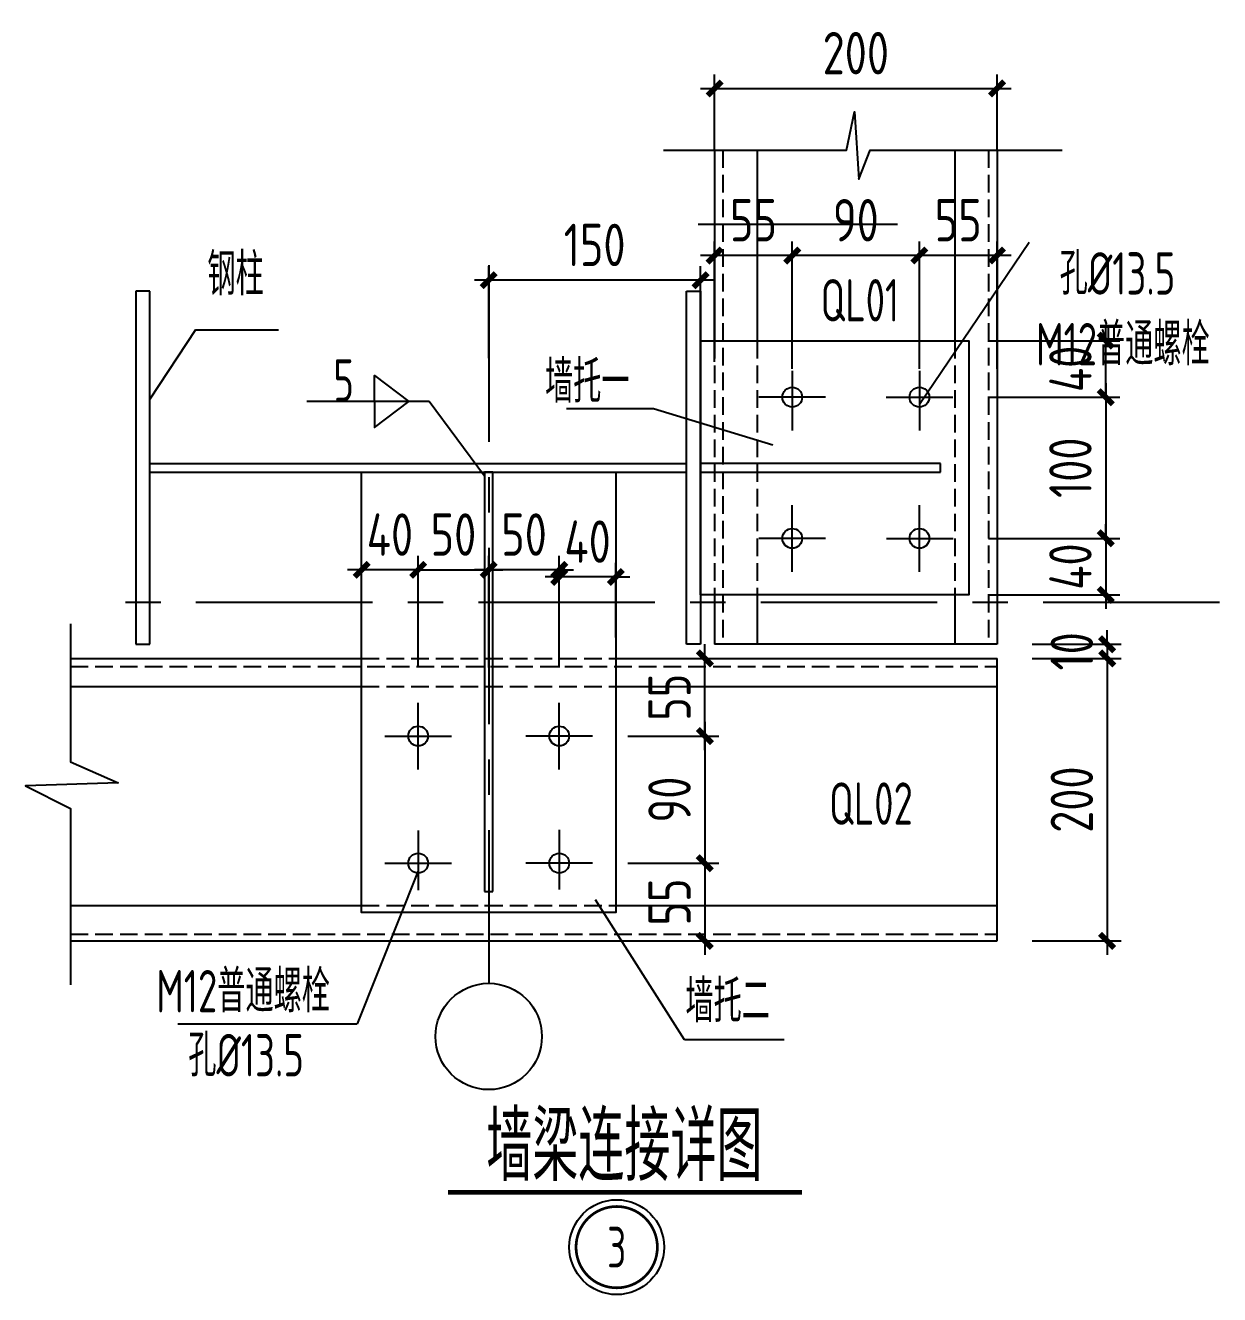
# Model space of a CAD drawing. Extents: x -33967 to 1773478, y -1022458 to -784650.
# Drawn here: x 1468357 to 1485273, y -974803 to -956827 of the extents above; entities that cross this region are included whole.
import ezdxf
from ezdxf.enums import TextEntityAlignment as Align

# ---------------------------------------------------------------- set-up
doc = ezdxf.new("R2010")
doc.units = 0
doc.header["$LTSCALE"] = 1000
doc.header["$MEASUREMENT"] = 0
for name, pattern in [('CENTERX2', [4, 2.5, -0.5, 0.5, -0.5]), ('CONTINOUS', [0]), ('DASH', [0.35, 0.25, -0.1]), ('DASHED', [0.75, 0.5, -0.25])]:
    doc.linetypes.add(name, pattern=pattern)
for name, color, linetype in [('4', 4, 'CONTINOUS'), ('AXIS', 3, 'Continuous'), ('BEAM', 4, 'Continuous'), ('PUB_TEXT', 7, 'Continuous'), ('PZ', 202, 'Continuous'), ('THIN', 7, 'Continuous'), ('文字', 7, 'Continuous'), ('板', 243, 'Continuous'), ('框线', 252, 'Continuous')]:
    doc.layers.add(name, color=color, linetype=linetype)
doc.styles.add('TSSD_Dimension', font='Tssdeng.shx', dxfattribs={"width": 0.8, "bigfont": 'hztxt.shx'})
doc.styles.add('TSSD_Num', font='Tssdeng.shx', dxfattribs={"width": 0.7, "bigfont": 'hztxt.shx'})
doc.styles.add('标准字体', font='tssdeng.shx', dxfattribs={"width": 0.7, "bigfont": 'tssdchn.shx'})
doc.dimstyles.new('TSSD_10_100', dxfattribs={"dimtxt": 300, "dimasz": 100, "dimexe": 100, "dimexo": 250, "dimgap": 100, "dimtad": 1, "dimdec": 0, "dimlfac": 0.1, "dimzin": 0, "dimdsep": 46, "dimtxsty": 'TSSD_Dimension', "dimblk": 'ARCHTICK', "dimblk1": 'ARCHTICK', "dimblk2": 'ARCHTICK', "dimcen": 0, "dimdle": 100, "dimclrt": 7, "dimadec": 0, "dimazin": 0, "dimtfac": 1, "dimtdec": 0, "dimtix": 1, "dimtmove": 2, "dimatfit": 3, "dimfxl": 1, "dimtolj": 1, "dimtzin": 0, "dimarcsym": 0})
doc.dimstyles.new('TSSD_20_200', dxfattribs={"dimtxt": 600, "dimasz": 200, "dimexe": 200, "dimexo": 500, "dimgap": 200, "dimtad": 1, "dimdec": 0, "dimlfac": 0.05, "dimzin": 0, "dimdsep": 46, "dimtxsty": 'TSSD_Dimension', "dimblk": 'ARCHTICK', "dimblk1": 'ARCHTICK', "dimblk2": 'ARCHTICK', "dimcen": 0, "dimdle": 200, "dimclrt": 7, "dimadec": 0, "dimazin": 0, "dimtfac": 1, "dimtdec": 0, "dimtix": 1, "dimtmove": 2, "dimatfit": 3, "dimfxl": 1, "dimtolj": 1, "dimtzin": 0, "dimarcsym": 0})

# ---------------------------------------------------------------- blocks, each defined once
blk = doc.blocks.new('_ArchTick')
at = {"color": 0, "linetype": 'ByBlock', "const_width": 0.4}
blk.add_lwpolyline([(-0.5, -0.5), (0.5, 0.5)], dxfattribs=at)
blk = doc.blocks.new('ts_idx2')
at = {"color": 0, "linetype": 'ByBlock', "lineweight": -2, "const_width": 0.0333}
blk.add_lwpolyline([(-0.5, 0, 1), (0.5, 0, 1)], format="xyb", close=True, dxfattribs=at)
at = {"color": 0, "linetype": 'ByBlock', "lineweight": -2}
blk.add_circle((0, 0), 0.583, dxfattribs=at)
at = {"color": 0, "linetype": 'ByBlock', "lineweight": -2, "style": 'TSSD_Num', "width": 0.7}
blk.add_attdef('A', text='', height=0.5, dxfattribs=at).set_placement((0, 0), align=Align.MIDDLE_CENTER)
blk = doc.blocks.new('*D1828')
at = {"layer": 'AXIS', "color": 0, "linetype": 'ByBlock', "lineweight": -2, "transparency": 16777216}
for p, q in [((1475919, -965459), (1475919, -964438)), ((1476720, -965495), (1476720, -964438)), ((1475919, -964638), (1475719, -964638)), ((1476720, -964638), (1475919, -964638)), ((1476720, -964638), (1476920, -964638))]:
    blk.add_line(p, q, dxfattribs=at)
at = {"layer": 'Defpoints', "color": 0, "linetype": 'ByBlock', "transparency": 16777216}
for p in [(1475919, -964638), (1475919, -965959), (1476720, -965995)]:
    blk.add_point(p, dxfattribs=at)
at = {"layer": 'AXIS', "color": 0, "linetype": 'ByBlock', "lineweight": -2, "transparency": 16777216, "xscale": 200, "yscale": 200, "zscale": 200}
blk.add_blockref('_ArchTick', (1475919, -964638), dxfattribs=at)
at = {"layer": 'AXIS', "color": 0, "linetype": 'ByBlock', "lineweight": -2, "transparency": 16777216, "xscale": 200, "yscale": 200, "zscale": 200, "rotation": 180}
blk.add_blockref('_ArchTick', (1476720, -964638), dxfattribs=at)
at = {"layer": 'AXIS', "color": 7, "linetype": 'ByBlock', "transparency": 16777216, "insert": (1476320, -964138), "char_height": 600, "attachment_point": 5, "style": 'TSSD_Dimension'}
blk.add_mtext('\\A1;40', dxfattribs=at)
blk = doc.blocks.new('*D1829')
at = {"layer": 'AXIS', "color": 0, "linetype": 'ByBlock', "lineweight": -2, "transparency": 16777216}
for p, q in [((1474920, -965920), (1474920, -964338)), ((1475919, -965920), (1475919, -964338)), ((1474920, -964538), (1474720, -964538)), ((1475919, -964538), (1474920, -964538)), ((1475919, -964538), (1476119, -964538))]:
    blk.add_line(p, q, dxfattribs=at)
at = {"layer": 'Defpoints', "color": 0, "linetype": 'ByBlock', "transparency": 16777216}
for p in [(1474920, -964538), (1474920, -966420), (1475919, -966420)]:
    blk.add_point(p, dxfattribs=at)
at = {"layer": 'AXIS', "color": 0, "linetype": 'ByBlock', "lineweight": -2, "transparency": 16777216, "xscale": 200, "yscale": 200, "zscale": 200}
blk.add_blockref('_ArchTick', (1474920, -964538), dxfattribs=at)
at = {"layer": 'AXIS', "color": 0, "linetype": 'ByBlock', "lineweight": -2, "transparency": 16777216, "xscale": 200, "yscale": 200, "zscale": 200, "rotation": 180}
blk.add_blockref('_ArchTick', (1475919, -964538), dxfattribs=at)
at = {"layer": 'AXIS', "color": 7, "linetype": 'ByBlock', "transparency": 16777216, "insert": (1475420, -964038), "char_height": 600, "attachment_point": 5, "style": 'TSSD_Dimension'}
blk.add_mtext('\\A1;50', dxfattribs=at)
blk = doc.blocks.new('*D1830')
at = {"layer": 'AXIS', "color": 0, "linetype": 'ByBlock', "lineweight": -2, "transparency": 16777216}
for p, q in [((1473920, -965920), (1473920, -964338)), ((1474920, -965920), (1474920, -964338)), ((1473920, -964538), (1473720, -964538)), ((1473920, -964538), (1474920, -964538)), ((1474920, -964538), (1475120, -964538))]:
    blk.add_line(p, q, dxfattribs=at)
at = {"layer": 'Defpoints', "color": 0, "linetype": 'ByBlock', "transparency": 16777216}
for p in [(1474920, -964538), (1473920, -966420), (1474920, -966420)]:
    blk.add_point(p, dxfattribs=at)
at = {"layer": 'AXIS', "color": 0, "linetype": 'ByBlock', "lineweight": -2, "transparency": 16777216, "xscale": 200, "yscale": 200, "zscale": 200}
blk.add_blockref('_ArchTick', (1473920, -964538), dxfattribs=at)
at = {"layer": 'AXIS', "color": 0, "linetype": 'ByBlock', "lineweight": -2, "transparency": 16777216, "xscale": 200, "yscale": 200, "zscale": 200, "rotation": 180}
blk.add_blockref('_ArchTick', (1474920, -964538), dxfattribs=at)
at = {"layer": 'AXIS', "color": 7, "linetype": 'ByBlock', "transparency": 16777216, "insert": (1474420, -964038), "char_height": 600, "attachment_point": 5, "style": 'TSSD_Dimension'}
blk.add_mtext('\\A1;50', dxfattribs=at)
blk = doc.blocks.new('*D1831')
at = {"layer": 'AXIS', "color": 0, "linetype": 'ByBlock', "lineweight": -2, "transparency": 16777216}
for p, q in [((1473120, -965920), (1473120, -964338)), ((1473920, -965920), (1473920, -964338)), ((1473120, -964538), (1472920, -964538)), ((1473920, -964538), (1473120, -964538)), ((1473920, -964538), (1474120, -964538))]:
    blk.add_line(p, q, dxfattribs=at)
at = {"layer": 'Defpoints', "color": 0, "linetype": 'ByBlock', "transparency": 16777216}
for p in [(1473120, -964538), (1473120, -966420), (1473920, -966420)]:
    blk.add_point(p, dxfattribs=at)
at = {"layer": 'AXIS', "color": 0, "linetype": 'ByBlock', "lineweight": -2, "transparency": 16777216, "xscale": 200, "yscale": 200, "zscale": 200}
blk.add_blockref('_ArchTick', (1473120, -964538), dxfattribs=at)
at = {"layer": 'AXIS', "color": 0, "linetype": 'ByBlock', "lineweight": -2, "transparency": 16777216, "xscale": 200, "yscale": 200, "zscale": 200, "rotation": 180}
blk.add_blockref('_ArchTick', (1473920, -964538), dxfattribs=at)
at = {"layer": 'AXIS', "color": 7, "linetype": 'ByBlock', "transparency": 16777216, "insert": (1473520, -964038), "char_height": 600, "attachment_point": 5, "style": 'TSSD_Dimension'}
blk.add_mtext('\\A1;40', dxfattribs=at)
blk = doc.blocks.new('*D1832')
at = {"layer": 'AXIS', "color": 0, "linetype": 'ByBlock', "lineweight": -2, "transparency": 16777216}
for p, q in [((1477981, -968492), (1477981, -969992)), ((1476891, -968692), (1478181, -968692)), ((1476891, -969792), (1478181, -969792))]:
    blk.add_line(p, q, dxfattribs=at)
at = {"layer": 'Defpoints', "color": 0, "linetype": 'ByBlock', "transparency": 16777216}
for p in [(1476391, -968692), (1476391, -969792), (1477981, -969792)]:
    blk.add_point(p, dxfattribs=at)
at = {"layer": 'AXIS', "color": 0, "linetype": 'ByBlock', "lineweight": -2, "transparency": 16777216, "xscale": 200, "yscale": 200, "zscale": 200}
for p, rotation in [((1477981, -968692), 90), ((1477981, -969792), 270)]:
    blk.add_blockref('_ArchTick', p, dxfattribs=dict(at, rotation=rotation))
at = {"layer": 'AXIS', "color": 7, "linetype": 'ByBlock', "transparency": 16777216, "insert": (1477481, -969242), "char_height": 600, "attachment_point": 5, "rotation": 90, "style": 'TSSD_Dimension'}
blk.add_mtext('\\A1;55', dxfattribs=at)
blk = doc.blocks.new('*D1833')
at = {"layer": 'AXIS', "color": 0, "linetype": 'ByBlock', "lineweight": -2, "transparency": 16777216}
for p, q in [((1477981, -966692), (1477981, -968892)), ((1476891, -966892), (1478181, -966892)), ((1476891, -968692), (1478181, -968692))]:
    blk.add_line(p, q, dxfattribs=at)
at = {"layer": 'Defpoints', "color": 0, "linetype": 'ByBlock', "transparency": 16777216}
for p in [(1476391, -966892), (1476391, -968692), (1477981, -968692)]:
    blk.add_point(p, dxfattribs=at)
at = {"layer": 'AXIS', "color": 0, "linetype": 'ByBlock', "lineweight": -2, "transparency": 16777216, "xscale": 200, "yscale": 200, "zscale": 200}
for p, rotation in [((1477981, -966892), 90), ((1477981, -968692), 270)]:
    blk.add_blockref('_ArchTick', p, dxfattribs=dict(at, rotation=rotation))
at = {"layer": 'AXIS', "color": 7, "linetype": 'ByBlock', "transparency": 16777216, "insert": (1477481, -967792), "char_height": 600, "attachment_point": 5, "rotation": 90, "style": 'TSSD_Dimension'}
blk.add_mtext('\\A1;90', dxfattribs=at)
blk = doc.blocks.new('*D1834')
at = {"layer": 'AXIS', "color": 0, "linetype": 'ByBlock', "lineweight": -2, "transparency": 16777216}
for p, q in [((1477981, -967092), (1477981, -965592)), ((1476891, -965792), (1478181, -965792)), ((1476891, -966892), (1478181, -966892))]:
    blk.add_line(p, q, dxfattribs=at)
at = {"layer": 'Defpoints', "color": 0, "linetype": 'ByBlock', "transparency": 16777216}
for p in [(1476391, -965792), (1477981, -965792), (1476391, -966892)]:
    blk.add_point(p, dxfattribs=at)
at = {"layer": 'AXIS', "color": 0, "linetype": 'ByBlock', "lineweight": -2, "transparency": 16777216, "xscale": 200, "yscale": 200, "zscale": 200}
for p, rotation in [((1477981, -965792), 90), ((1477981, -966892), 270)]:
    blk.add_blockref('_ArchTick', p, dxfattribs=dict(at, rotation=rotation))
at = {"layer": 'AXIS', "color": 7, "linetype": 'ByBlock', "transparency": 16777216, "insert": (1477481, -966342), "char_height": 600, "attachment_point": 5, "rotation": 90, "style": 'TSSD_Dimension'}
blk.add_mtext('\\A1;55', dxfattribs=at)
blk = doc.blocks.new('*D1801')
at = {"layer": 'AXIS', "color": 0, "linetype": 'ByBlock', "lineweight": -2, "transparency": 16777216}
for p, q in [((1474920, -961538), (1474920, -960236)), ((1477920, -961538), (1477920, -960236)), ((1478120, -960436), (1474720, -960436))]:
    blk.add_line(p, q, dxfattribs=at)
at = {"layer": 'Defpoints', "color": 0, "linetype": 'ByBlock', "transparency": 16777216}
for p in [(1474920, -960436), (1474920, -962038), (1477920, -962038)]:
    blk.add_point(p, dxfattribs=at)
at = {"layer": 'AXIS', "color": 0, "linetype": 'ByBlock', "lineweight": -2, "transparency": 16777216, "xscale": 200, "yscale": 200, "zscale": 200, "rotation": 180}
blk.add_blockref('_ArchTick', (1474920, -960436), dxfattribs=at)
at = {"layer": 'AXIS', "color": 0, "linetype": 'ByBlock', "lineweight": -2, "transparency": 16777216, "xscale": 200, "yscale": 200, "zscale": 200}
blk.add_blockref('_ArchTick', (1477920, -960436), dxfattribs=at)
at = {"layer": 'AXIS', "color": 7, "linetype": 'ByBlock', "transparency": 16777216, "insert": (1476420, -959936), "char_height": 600, "attachment_point": 5, "style": 'TSSD_Dimension'}
blk.add_mtext('\\A1;150', dxfattribs=at)
blk = doc.blocks.new('*D1802')
at = {"layer": 'AXIS', "color": 0, "linetype": 'ByBlock', "lineweight": -2, "transparency": 16777216}
for p, q in [((1483680, -965592), (1483680, -969992)), ((1482620, -965792), (1483880, -965792)), ((1482620, -969792), (1483880, -969792))]:
    blk.add_line(p, q, dxfattribs=at)
at = {"layer": 'Defpoints', "color": 0, "linetype": 'ByBlock', "transparency": 16777216}
for p in [(1482120, -965792), (1482120, -969792), (1483680, -969792)]:
    blk.add_point(p, dxfattribs=at)
at = {"layer": 'AXIS', "color": 0, "linetype": 'ByBlock', "lineweight": -2, "transparency": 16777216, "xscale": 200, "yscale": 200, "zscale": 200}
for p, rotation in [((1483680, -965792), 90), ((1483680, -969792), 270)]:
    blk.add_blockref('_ArchTick', p, dxfattribs=dict(at, rotation=rotation))
at = {"layer": 'AXIS', "color": 7, "linetype": 'ByBlock', "transparency": 16777216, "insert": (1483180, -967792), "char_height": 600, "attachment_point": 5, "rotation": 90, "style": 'TSSD_Dimension'}
blk.add_mtext('\\A1;200', dxfattribs=at)
blk = doc.blocks.new('*D1803')
at = {"layer": 'AXIS', "color": 0, "linetype": 'ByBlock', "lineweight": -2, "transparency": 16777216}
for p, q in [((1481020, -961692), (1481020, -959886)), ((1482120, -961692), (1482120, -959886)), ((1482320, -960086), (1480820, -960086))]:
    blk.add_line(p, q, dxfattribs=at)
at = {"layer": 'Defpoints', "color": 0, "linetype": 'ByBlock', "transparency": 16777216}
for p in [(1481020, -960086), (1481020, -962192), (1482120, -962192)]:
    blk.add_point(p, dxfattribs=at)
at = {"layer": 'AXIS', "color": 0, "linetype": 'ByBlock', "lineweight": -2, "transparency": 16777216, "xscale": 200, "yscale": 200, "zscale": 200, "rotation": 180}
blk.add_blockref('_ArchTick', (1481020, -960086), dxfattribs=at)
at = {"layer": 'AXIS', "color": 0, "linetype": 'ByBlock', "lineweight": -2, "transparency": 16777216, "xscale": 200, "yscale": 200, "zscale": 200}
blk.add_blockref('_ArchTick', (1482120, -960086), dxfattribs=at)
at = {"layer": 'AXIS', "color": 7, "linetype": 'ByBlock', "transparency": 16777216, "insert": (1481570, -959586), "char_height": 600, "attachment_point": 5, "style": 'TSSD_Dimension'}
blk.add_mtext('\\A1;55', dxfattribs=at)
blk = doc.blocks.new('*D1804')
at = {"layer": 'AXIS', "color": 0, "linetype": 'ByBlock', "lineweight": -2, "transparency": 16777216}
for p, q in [((1479220, -961692), (1479220, -959886)), ((1481020, -961692), (1481020, -959886)), ((1481220, -960086), (1479020, -960086))]:
    blk.add_line(p, q, dxfattribs=at)
at = {"layer": 'Defpoints', "color": 0, "linetype": 'ByBlock', "transparency": 16777216}
for p in [(1479220, -960086), (1479220, -962192), (1481020, -962192)]:
    blk.add_point(p, dxfattribs=at)
at = {"layer": 'AXIS', "color": 0, "linetype": 'ByBlock', "lineweight": -2, "transparency": 16777216, "xscale": 200, "yscale": 200, "zscale": 200, "rotation": 180}
blk.add_blockref('_ArchTick', (1479220, -960086), dxfattribs=at)
at = {"layer": 'AXIS', "color": 0, "linetype": 'ByBlock', "lineweight": -2, "transparency": 16777216, "xscale": 200, "yscale": 200, "zscale": 200}
blk.add_blockref('_ArchTick', (1481020, -960086), dxfattribs=at)
at = {"layer": 'AXIS', "color": 7, "linetype": 'ByBlock', "transparency": 16777216, "insert": (1480120, -959586), "char_height": 600, "attachment_point": 5, "style": 'TSSD_Dimension'}
blk.add_mtext('\\A1;90', dxfattribs=at)
blk = doc.blocks.new('*D1805')
at = {"layer": 'AXIS', "color": 0, "linetype": 'ByBlock', "lineweight": -2, "transparency": 16777216}
for p, q in [((1478120, -961592), (1478120, -959886)), ((1479220, -961692), (1479220, -959886)), ((1479420, -960086), (1477920, -960086))]:
    blk.add_line(p, q, dxfattribs=at)
at = {"layer": 'Defpoints', "color": 0, "linetype": 'ByBlock', "transparency": 16777216}
for p in [(1478120, -960086), (1478120, -962092), (1479220, -962192)]:
    blk.add_point(p, dxfattribs=at)
at = {"layer": 'AXIS', "color": 0, "linetype": 'ByBlock', "lineweight": -2, "transparency": 16777216, "xscale": 200, "yscale": 200, "zscale": 200, "rotation": 180}
blk.add_blockref('_ArchTick', (1478120, -960086), dxfattribs=at)
at = {"layer": 'AXIS', "color": 0, "linetype": 'ByBlock', "lineweight": -2, "transparency": 16777216, "xscale": 200, "yscale": 200, "zscale": 200}
blk.add_blockref('_ArchTick', (1479220, -960086), dxfattribs=at)
at = {"layer": 'AXIS', "color": 7, "linetype": 'ByBlock', "transparency": 16777216, "insert": (1478670, -959586), "char_height": 600, "attachment_point": 5, "style": 'TSSD_Dimension'}
blk.add_mtext('\\A1;55', dxfattribs=at)
blk = doc.blocks.new('*D1806')
at = {"layer": 'AXIS', "color": 0, "linetype": 'ByBlock', "lineweight": -2, "transparency": 16777216}
for p, q in [((1478120, -958588), (1478120, -957520)), ((1482120, -958588), (1482120, -957520)), ((1477920, -957720), (1482320, -957720))]:
    blk.add_line(p, q, dxfattribs=at)
at = {"layer": 'Defpoints', "color": 0, "linetype": 'ByBlock', "transparency": 16777216}
for p in [(1482120, -957720), (1478120, -959088), (1482120, -959088)]:
    blk.add_point(p, dxfattribs=at)
at = {"layer": 'AXIS', "color": 0, "linetype": 'ByBlock', "lineweight": -2, "transparency": 16777216, "xscale": 200, "yscale": 200, "zscale": 200, "rotation": 180}
blk.add_blockref('_ArchTick', (1478120, -957720), dxfattribs=at)
at = {"layer": 'AXIS', "color": 0, "linetype": 'ByBlock', "lineweight": -2, "transparency": 16777216, "xscale": 200, "yscale": 200, "zscale": 200}
blk.add_blockref('_ArchTick', (1482120, -957720), dxfattribs=at)
at = {"layer": 'AXIS', "color": 7, "linetype": 'ByBlock', "transparency": 16777216, "insert": (1480120, -957220), "char_height": 600, "attachment_point": 5, "style": 'TSSD_Dimension'}
blk.add_mtext('\\A1;200', dxfattribs=at)
blk = doc.blocks.new('*D1807')
at = {"layer": 'AXIS', "color": 0, "linetype": 'ByBlock', "lineweight": -2, "transparency": 16777216}
for p, q in [((1483660, -964092), (1483660, -963892)), ((1482000, -964092), (1483860, -964092)), ((1483660, -964092), (1483660, -964892)), ((1481992, -964892), (1483860, -964892)), ((1483660, -964892), (1483660, -965092))]:
    blk.add_line(p, q, dxfattribs=at)
at = {"layer": 'Defpoints', "color": 0, "linetype": 'ByBlock', "transparency": 16777216}
for p in [(1481500, -964092), (1481492, -964892), (1483660, -964892)]:
    blk.add_point(p, dxfattribs=at)
at = {"layer": 'AXIS', "color": 0, "linetype": 'ByBlock', "lineweight": -2, "transparency": 16777216, "xscale": 200, "yscale": 200, "zscale": 200}
for p, rotation in [((1483660, -964092), 270), ((1483660, -964892), 90)]:
    blk.add_blockref('_ArchTick', p, dxfattribs=dict(at, rotation=rotation))
at = {"layer": 'AXIS', "color": 7, "linetype": 'ByBlock', "transparency": 16777216, "insert": (1483160, -964492), "char_height": 600, "attachment_point": 5, "rotation": 90, "style": 'TSSD_Dimension'}
blk.add_mtext('\\A1;40', dxfattribs=at)
blk = doc.blocks.new('*D1808')
at = {"layer": 'AXIS', "color": 0, "linetype": 'ByBlock', "lineweight": -2, "transparency": 16777216}
for p, q in [((1483660, -961892), (1483660, -964292)), ((1481992, -962092), (1483860, -962092)), ((1482000, -964092), (1483860, -964092))]:
    blk.add_line(p, q, dxfattribs=at)
at = {"layer": 'Defpoints', "color": 0, "linetype": 'ByBlock', "transparency": 16777216}
for p in [(1481492, -962092), (1481500, -964092), (1483660, -964092)]:
    blk.add_point(p, dxfattribs=at)
at = {"layer": 'AXIS', "color": 0, "linetype": 'ByBlock', "lineweight": -2, "transparency": 16777216, "xscale": 200, "yscale": 200, "zscale": 200}
for p, rotation in [((1483660, -962092), 90), ((1483660, -964092), 270)]:
    blk.add_blockref('_ArchTick', p, dxfattribs=dict(at, rotation=rotation))
at = {"layer": 'AXIS', "color": 7, "linetype": 'ByBlock', "transparency": 16777216, "insert": (1483160, -963092), "char_height": 600, "attachment_point": 5, "rotation": 90, "style": 'TSSD_Dimension'}
blk.add_mtext('\\A1;100', dxfattribs=at)
blk = doc.blocks.new('*D1809')
at = {"layer": 'AXIS', "color": 0, "linetype": 'ByBlock', "lineweight": -2, "transparency": 16777216}
for p, q in [((1483660, -961292), (1483660, -961092)), ((1481992, -961292), (1483860, -961292)), ((1483660, -962092), (1483660, -961292)), ((1481992, -962092), (1483860, -962092)), ((1483660, -962092), (1483660, -962292))]:
    blk.add_line(p, q, dxfattribs=at)
at = {"layer": 'Defpoints', "color": 0, "linetype": 'ByBlock', "transparency": 16777216}
for p in [(1481492, -961292), (1483660, -961292), (1481492, -962092)]:
    blk.add_point(p, dxfattribs=at)
at = {"layer": 'AXIS', "color": 0, "linetype": 'ByBlock', "lineweight": -2, "transparency": 16777216, "xscale": 200, "yscale": 200, "zscale": 200}
for p, rotation in [((1483660, -961292), 270), ((1483660, -962092), 90)]:
    blk.add_blockref('_ArchTick', p, dxfattribs=dict(at, rotation=rotation))
at = {"layer": 'AXIS', "color": 7, "linetype": 'ByBlock', "transparency": 16777216, "insert": (1483160, -961692), "char_height": 600, "attachment_point": 5, "rotation": 90, "style": 'TSSD_Dimension'}
blk.add_mtext('\\A1;40', dxfattribs=at)
blk = doc.blocks.new('*D1835')
at = {"layer": 'AXIS', "color": 0, "linetype": 'ByBlock', "lineweight": -2, "transparency": 16777216}
for p, q in [((1483680, -965592), (1483680, -965392)), ((1482620, -965592), (1483880, -965592)), ((1483680, -965592), (1483680, -965792)), ((1482620, -965792), (1483880, -965792)), ((1483680, -965792), (1483680, -965992))]:
    blk.add_line(p, q, dxfattribs=at)
at = {"layer": 'Defpoints', "color": 0, "linetype": 'ByBlock', "transparency": 16777216}
for p in [(1482120, -965592), (1482120, -965792), (1483680, -965792)]:
    blk.add_point(p, dxfattribs=at)
at = {"layer": 'AXIS', "color": 0, "linetype": 'ByBlock', "lineweight": -2, "transparency": 16777216, "xscale": 200, "yscale": 200, "zscale": 200}
for p, rotation in [((1483680, -965592), 270), ((1483680, -965792), 90)]:
    blk.add_blockref('_ArchTick', p, dxfattribs=dict(at, rotation=rotation))
at = {"layer": 'AXIS', "color": 7, "linetype": 'ByBlock', "transparency": 16777216, "insert": (1483180, -965692), "char_height": 600, "attachment_point": 5, "rotation": 90, "style": 'TSSD_Dimension'}
blk.add_mtext('\\A1;10', dxfattribs=at)

msp = doc.modelspace()

# ---------------------------------------------------------------- linework, layer by layer
at = {"color": 8, "linetype": 'CENTERX2'}
for p, q in [((1474920.1, -960224.7), (1474920.1, -970393.3)), ((1485273.2, -965000.6), (1469345.5, -965000.4))]:
    msp.add_line(p, q, dxfattribs=at)
at = {"color": 3, "const_width": 64.9}
msp.add_lwpolyline([(1474343.5, -973355.1), (1479356.2, -973355.1)], dxfattribs=at)
at = {"layer": '4', "color": 8, "linetype": 'DASH'}
for p, q in [((1478233.9, -958594.1), (1478234, -965592.2)), ((1482000.1, -958594.1), (1482000.1, -965592.2)), ((1478120.1, -961292.2), (1478120.1, -964892.2)), ((1478720.1, -961292.2), (1478720.1, -964892.2)), ((1481520.1, -961292.2), (1481520.1, -964892.2)), ((1473120.1, -965792.2), (1476720.1, -965792.2)), ((1468997.1, -965906), (1482120.1, -965906.1)), ((1473120.1, -966192.2), (1476720.1, -966192.2)), ((1473120.1, -969292.2), (1476720.1, -969292.2)), ((1468997.1, -969697.2), (1482120.1, -969697.2))]:
    msp.add_line(p, q, dxfattribs=at)
at = {"layer": 'AXIS', "color": 2, "linetype": 'ByBlock'}
for p, q in [((1478120.1, -958594.1), (1478120.1, -961292.2)), ((1478720.1, -958594.1), (1478720.1, -961292.2)), ((1481520.1, -958594.1), (1481520.1, -961292.2)), ((1482120.1, -958594.1), (1482120.1, -965592.2)), ((1478120.1, -964892.2), (1478120.1, -965592.2)), ((1478720.1, -964892.2), (1478720.1, -965592.2)), ((1481520.1, -964892.2), (1481520.1, -965592.2)), ((1482120.1, -965592.2), (1478120.1, -965592.2)), ((1468997.1, -965792.2), (1473120.1, -965792.2)), ((1476720.1, -965792.2), (1482120.1, -965792.2)), ((1482120.1, -969792.2), (1482120.1, -965792.2)), ((1468997.1, -966192.2), (1473120.1, -966192.2)), ((1476720.1, -966192.2), (1482120.1, -966192.2)), ((1468997.1, -969292.2), (1473120.1, -969292.2)), ((1476720.1, -969292.2), (1482120.1, -969292.2)), ((1468997.1, -969792.2), (1482120.1, -969792.2))]:
    msp.add_line(p, q, dxfattribs=at)
at = {"layer": 'AXIS', "linetype": 'ByBlock'}
for p, q in [((1477888.8, -959641), (1480710.7, -959641)), ((1481020.1, -962192.2), (1482576.1, -959897.2)), ((1470766.3, -961138.8), (1470120.1, -962119.2)), ((1470766.3, -961138.8), (1471941.2, -961138.8)), ((1476023.4, -962254.6), (1477252.5, -962254.6)), ((1477252.5, -962254.6), (1478943.4, -962766.5)), ((1473920.4, -968800.9), (1473054.9, -970969)), ((1477692, -971195.7), (1476432.1, -969212.2)), ((1470515.9, -970969), (1473054.9, -970969)), ((1479102.6, -971195.7), (1477692, -971195.7))]:
    msp.add_line(p, q, dxfattribs=at)
at = {"layer": 'AXIS', "color": 2, "linetype": 'ByBlock'}
for points in [[(1477393.5, -958594.1), (1479986.5, -958594.1), (1480101.1, -958050.3), (1480161.7, -959002.8), (1480324, -958594.1), (1483043.5, -958594.1)], [(1468997.1, -965304.1), (1468997.1, -967258.6), (1469672.3, -967554.5), (1468356.6, -967595.4), (1468997.1, -967915.6), (1468997.1, -970415.6)]]:
    msp.add_lwpolyline(points, dxfattribs=at)
at = {"layer": 'AXIS', "linetype": 'ByBlock'}
for points in [[(1473303.6, -962154.2), (1473303.6, -961786.6), (1473789.3, -962154.2), (1473303.6, -962154.2)], [(1473303.6, -962154.2), (1473303.6, -962521.8), (1473789.3, -962154.2), (1473303.6, -962154.2)]]:
    msp.add_lwpolyline(points, close=True, dxfattribs=at)
msp.add_circle((1474920.1, -971146.3), 753, dxfattribs=at)
at = {"layer": 'BEAM', "linetype": 'ByBlock'}
for p, q in [((1470120.1, -960592.2), (1469920.1, -960592.2)), ((1469920.1, -960592.2), (1469920.1, -965592.2)), ((1470120.1, -965592.2), (1470120.1, -960592.2)), ((1477720.1, -965592.2), (1477720.1, -960592.2)), ((1477720.1, -960592.2), (1477920.1, -960592.2)), ((1477920.1, -960592.2), (1477920.1, -965592.2)), ((1470120.1, -963032.2), (1477720.1, -963032.2)), ((1477920.1, -963032.2), (1477920.1, -963152.2)), ((1470120.1, -963152.2), (1477720.1, -963152.2)), ((1474980.1, -963152.2), (1474860.1, -963152.2)), ((1469920.1, -965592.2), (1470120.1, -965592.2)), ((1477920.1, -965592.2), (1477720.1, -965592.2))]:
    msp.add_line(p, q, dxfattribs=at)
at = {"layer": 'PZ'}
for centre in [(1479220.1, -962092.4), (1481020.1, -962092.4), (1479220.1, -964091.9), (1481020.1, -964091.9), (1473920.4, -966892.3), (1475919, -966892.2), (1473920.4, -968692.3), (1475919, -968692.2)]:
    msp.add_circle(centre, 140, dxfattribs=at)
at = {"layer": '板', "ltscale": 0.5}
for p, q in [((1481320.1, -963032.2), (1477920.1, -963032.2)), ((1481320.1, -963152.2), (1481320.1, -963032.2)), ((1474860.1, -963152.2), (1474860.1, -969092.2)), ((1474980.1, -969092.2), (1474980.1, -963152.2)), ((1477920.1, -963152.2), (1481320.1, -963152.2)), ((1474860.1, -969092.2), (1474980.1, -969092.2))]:
    msp.add_line(p, q, dxfattribs=at)
at = {"layer": '板', "linetype": 'DASHED', "ltscale": 0.5}
msp.add_line((1474860.1, -969292.2), (1474980.1, -969292.2), dxfattribs=at)
at = {"layer": '板', "ltscale": 0.5}
for points in [[(1477920.1, -964892.2), (1477920.1, -961292.2), (1481720.1, -961292.2), (1481720.1, -964892.2)], [(1473120.1, -963152.2), (1476720.1, -963152.2), (1476720.1, -969392.2), (1473120.1, -969392.2)]]:
    msp.add_lwpolyline(points, close=True, dxfattribs=at)
at = {"layer": '框线'}
for p, q in [((1479220.1, -961720.3), (1479220.1, -962564.6)), ((1481020.1, -961720.3), (1481020.1, -962564.6)), ((1479692.3, -962092.4), (1478748, -962092.4)), ((1480548, -962092.4), (1481492.3, -962092.4)), ((1479220.1, -964564.1), (1479220.1, -963619.8)), ((1481020.1, -964564.1), (1481020.1, -963619.8)), ((1479692.2, -964091.9), (1478748, -964091.9)), ((1480555.5, -964091.9), (1481499.8, -964091.9)), ((1473920.4, -967364.4), (1473920.4, -966420.1)), ((1475919, -967364.3), (1475919, -966420.1)), ((1473448.3, -966892.3), (1474392.6, -966892.3)), ((1476391.1, -966892.2), (1475446.8, -966892.2)), ((1473920.4, -968228.7), (1473920.4, -969073)), ((1475919, -968220.1), (1475919, -969064.3)), ((1473448.3, -968692.3), (1474392.6, -968692.3)), ((1476391.1, -968692.2), (1475446.8, -968692.2))]:
    msp.add_line(p, q, dxfattribs=at)

# ---------------------------------------------------------------- block references
ref = msp.add_blockref('ts_idx2', (1476732.7, -974130.5), dxfattribs=dict(xscale=1152, yscale=1152, zscale=1152))
ref.add_attrib('1', '3', dxfattribs={"layer": 'THIN', "height": 576, "style": 'TSSD_Num', "width": 0.7}).set_placement((1476732.7, -974130.5), align=Align.MIDDLE_CENTER)

# ---------------------------------------------------------------- texts
at = {"layer": 'PUB_TEXT', "style": '标准字体', "width": 0.7}
for s, height, p in [('QL01', 600, (1479620.7, -961019.7)), ('5', 600, (1472719.4, -962154.2)), ('QL02', 600, (1479741.4, -968147.9)), ('孔%%c13.5', 600, (1470664.1, -971711.9)), ('墙梁连接详图', 980, (1474885.9, -973192.6))]:
    msp.add_text(s, height=height, dxfattribs=at).set_placement(p)
at = {"layer": '文字', "style": '标准字体', "width": 0.7}
for s, p in [('钢柱', (1470935.2, -960652.2)), ('孔%%c13.5', (1483007.3, -960640.1)), ('M12普通螺栓', (1482672.2, -961641.6)), ('墙托一', (1475717.4, -962171.5)), ('M12普通螺栓', (1470209.6, -970805)), ('墙托二', (1477706.1, -970945.4))]:
    msp.add_text(s, height=600, dxfattribs=at).set_placement(p)

# ---------------------------------------------------------------- dimensions: what is measured, and where the dimension line sits
at = {"layer": 'AXIS', "linetype": 'ByBlock'}
dim = msp.add_linear_dim(base=(1482120.1, -957720.4), p1=(1478120.1, -959088.3), p2=(1482120.1, -959088.3), dimstyle='TSSD_20_200', dxfattribs=at)
dim.commit()
dim.dimension.update_dxf_attribs({"geometry": '*D1806', "text_midpoint": (1480120.1, -957220.4)})
for base, p1, p2, angle, picture, middle in [((1478120.1, -960086), (1479220.1, -962192.2), (1478120.1, -962092.2), 180, '*D1805', (1478670.1, -959586)), ((1479220.1, -960086), (1481020.1, -962192.2), (1479220.1, -962192.2), 180, '*D1804', (1480120.1, -959586)), ((1481020.1, -960086), (1482120.1, -962192.2), (1481020.1, -962192.2), 180, '*D1803', (1481570.1, -959586)), ((1474920.1, -960436), (1477920.1, -962038.4), (1474920.1, -962038.4), 180, '*D1801', (1476420.1, -959936)), ((1483660.4, -961292.2), (1481492.3, -962092.4), (1481492.3, -961292.2), 90, '*D1809', (1483160.4, -961692.3)), ((1483660.4, -964091.9), (1481492.3, -962092.4), (1481499.8, -964091.9), 90, '*D1808', (1483160.4, -963092.2)), ((1473120.1, -964538), (1473920.4, -966420.1), (1473120.1, -966420.1), 180, '*D1831', (1473520.2, -964038)), ((1474920.1, -964538), (1473920.4, -966420.1), (1474920.1, -966420.1), 180, '*D1830', (1474420.2, -964038)), ((1474920.1, -964538), (1475919, -966420.1), (1474920.1, -966420.1), 180, '*D1829', (1475419.5, -964038)), ((1475919, -964638), (1476720.1, -965995.3), (1475919, -965958.6), 180, '*D1828', (1476319.5, -964138)), ((1483660.4, -964892.2), (1481499.8, -964091.9), (1481492.3, -964892.2), 90, '*D1807', (1483160.4, -964492.1)), ((1483679.7, -965792.2), (1482120.1, -965592.2), (1482120.1, -965792.2), 90, '*D1835', (1483179.7, -965692.2)), ((1477980.9, -965792.2), (1476391.1, -966892.2), (1476391.1, -965792.2), 90, '*D1834', (1477480.9, -966342.2)), ((1483679.7, -969792.2), (1482120.1, -965792.2), (1482120.1, -969792.2), 90, '*D1802', (1483179.7, -967792.2)), ((1477980.9, -968692.2), (1476391.1, -966892.2), (1476391.1, -968692.2), 90, '*D1833', (1477480.9, -967792.2)), ((1477980.9, -969792.2), (1476391.1, -968692.2), (1476391.1, -969792.2), 90, '*D1832', (1477480.9, -969242.2))]:
    dim = msp.add_linear_dim(base=base, p1=p1, p2=p2, angle=angle, dimstyle='TSSD_20_200', dxfattribs=at)
    dim.commit()
    dim.dimension.update_dxf_attribs({"geometry": picture, "text_midpoint": middle})

# ---------------------------------------------------------------- leaders
msp.add_leader([(1474860.1, -963211.7), (1474074.1, -962154.2), (1472344.7, -962154.2)], dimstyle='TSSD_10_100', dxfattribs=at)

doc.saveas('drawing.dxf')
